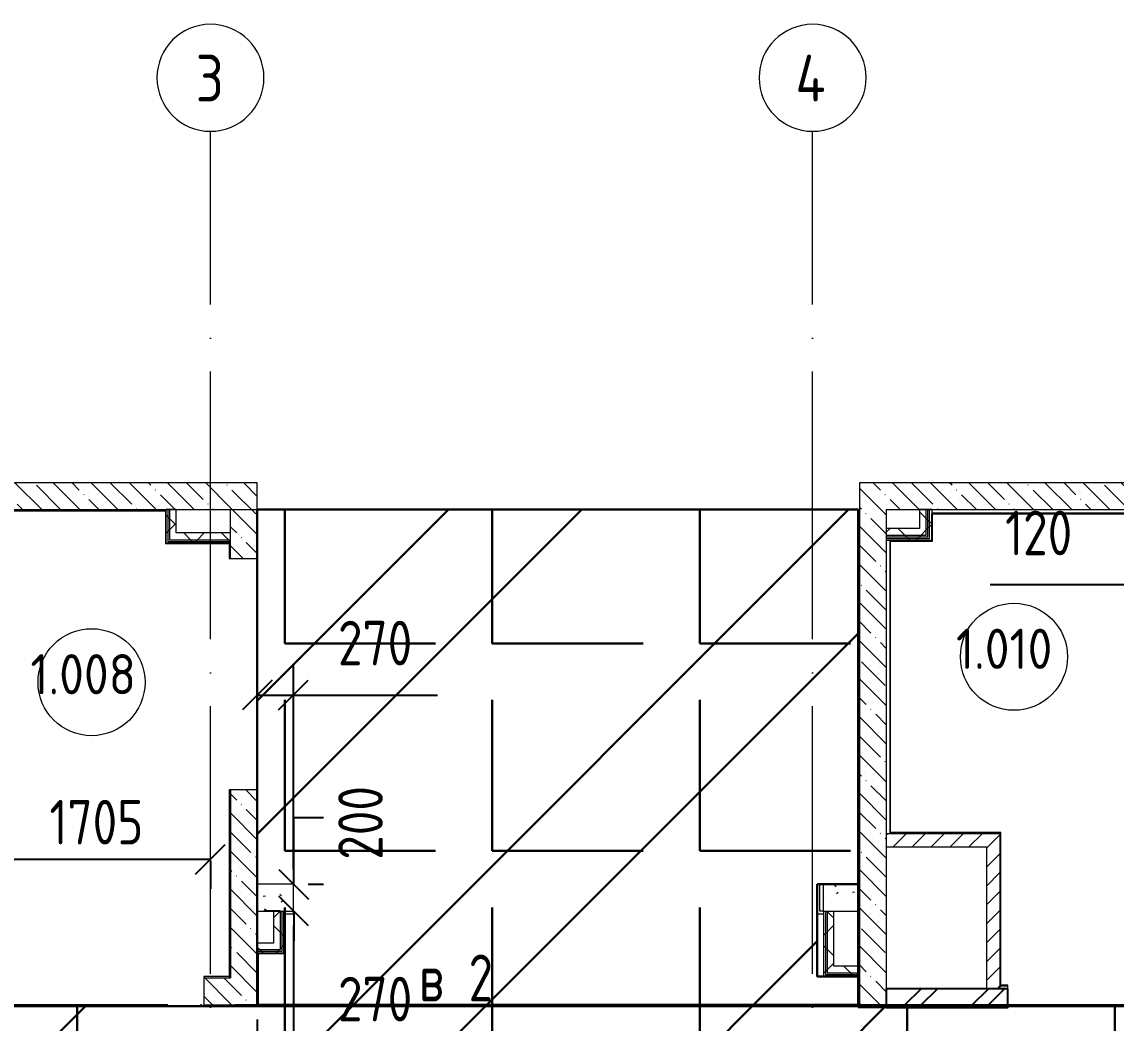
# Model space of a CAD drawing. Header units: millimetres. Extents: x -68946 to 690821, y -552984 to 293768.
# Drawn here: x 7341 to 15518, y 54538 to 62020 of the extents above; entities that cross this region are included whole.
import ezdxf

# ---------------------------------------------------------------- set-up
doc = ezdxf.new("R2010")
doc.units = ezdxf.units.MM
doc.linetypes.add('ADSK_Линия сетки', pattern=[2500, 2000, -250, 0, -250])
doc.linetypes.add('ADSK_Скрыто', pattern=[600, 300, -300])
doc.layers.get('Defpoints').update_dxf_attribs({"color": 250})
for name, color, linetype, lineweight in [('0) блоки', 250, 'Continuous', 25), ('1.1) Стяжка 5 вып.', 30, 'Continuous', 30), ('1.2) Тепло-звук изол. + пленка 5 вып.', 200, 'Continuous', 30), ('A-____-____-DIMS', 250, 'Continuous', 9), ('A-AREA-____-IDEN', 250, 'Continuous', 9), ('A-WALL-____-MCUT', 250, 'Continuous', 13), ('A-WALL-____-PATT', 250, 'Continuous', 13), ('A-WALL-FNSH-MCUT', 250, 'Continuous', 13), ('G-____-____-SYMB', 250, 'ADSK_Скрыто', 9), ('I-WALL-____-OTLN', 250, 'Continuous', 9), ('S-GRID-____-IDEN', 250, 'Continuous', 9), ('S-GRID-____-OTLN', 250, 'Continuous', 9)]:
    doc.layers.add(name, color=color, linetype=linetype, lineweight=lineweight)
doc.styles.add('GOST Common', font='', dxfattribs={"width": 0.9, "height": 350})
doc.styles.add('GOST Common_2', font='', dxfattribs={"width": 0.8, "height": 350})
doc.styles.add('ISOCPEUR_1', font='isocpeur.ttf', dxfattribs={"width": 0.9, "height": 250})
doc.styles.get("Standard").update_dxf_attribs({"font": 'ГОСТ тип А.ttf'})
doc.styles.get('GOST Common').set_extended_font_data('GOST Common')
doc.styles.get('GOST Common_2').set_extended_font_data('GOST Common')
doc.dimstyles.new('А3', dxfattribs={"dimtxt": 333, "dimasz": 222, "dimexe": 222, "dimexo": 111, "dimgap": 111, "dimtad": 1, "dimtoh": 1, "dimdec": 0, "dimrnd": 0.0015, "dimzin": 0, "dimdsep": 46, "dimtxsty": 'Standard', "dimblk": 'OBLIQUE', "dimcen": 0, "dimclrd": 7, "dimclre": 7, "dimclrt": 7, "dimadec": 0, "dimazin": 0, "dimtfac": 1, "dimtdec": 0, "dimtofl": 0, "dimtmove": 0, "dimatfit": 3, "dimfxl": 1, "dimtolj": 1, "dimtzin": 0, "dimarcsym": 0})
pattern_1 = [(135, (0, 0), (-142.5612, -142.5612), []), (135, (142.56, 0), (-142.5612, -142.5612), [252.016, -50.403, 3.353, -47.05])]
pattern_2 = [(50, (0, 0), (364.368, -31.8783), [38.1, -419.1]), (355, (0, 0), (-70.4859, 382.1133), [30.48, -335.28]), (100.451, (30.36, -2.66), (293.885, 350.2334), [32.38, -356.18]), (46.184, (0, 101.6), (542.1585, -84.086), [57.15, -628.65]), (96.636, (45.2, 94.6), (474.805, 494.8554), [48.57, -534.27]), (351.184, (0, 101.6), (474.81, 494.85), [45.72, -502.92]), (21, (50.8, 76.2), (303.2285, -204.5305), [38.1, -419.1]), (326, (50.8, 76.2), (123.604, 368.376), [30.48, -335.28]), (71.451, (76.07, 59.16), (426.8341, 163.8427), [32.38, -356.18]), (37.5, (0, 0), (6.17665, 169.11015), [16.764, -314.452, 16.764, -323.596, -336.55]), (37.5, (0, 0), (6.17665, 169.11015), [-671.576, 16.764, -319.786]), (7.5, (0, 0), (133.6389, 200.3615), [16.764, -177.292, 16.764, -306.832, -128.27]), (7.5, (0, 0), (133.6389, 200.3615), [-517.652, 16.764, -111.506]), (327.5, (-113.28, 0), (271.18182, -11.45836), [16.764, -110.236, 16.764, -379.476, -525.78]), (327.5, (-113.28, 0), (271.18182, -11.45836), [-523.24, 16.764, -509.016]), (317.5, (-164.08, 0), (296.2585, 50.8528), [16.764, -148.336, 16.764, -246.38, -373.38]), (317.5, (-164.08, 0), (296.2585, 50.8528), [-428.244, 16.764, -356.616])]
pattern_3 = [(45, (0, 0), (-70.71068, 70.71068), [])]
pattern_4 = [(45, (0, 0), (-141.42136, 141.42136), []), (135, (0, 0), (-141.42136, -141.42136), [])]
pattern_5 = [(0, (0, 0), (0, 1550.67), [1127.76, -422.91]), (90, (0, 0), (-1550.67, 9e-14), [1127.76, -422.91])]

# ---------------------------------------------------------------- blocks, each defined once
blk = doc.blocks.new('Ось сетки - Круг_Ø8 мм-39983606-Кладочный план на отм_ 0_000_ Секция 1_')
at = {"layer": 'S-GRID-____-IDEN'}
for start, end in [(360, 180), (180, 360)]:
    blk.add_arc((0, 0), 4, start, end, dxfattribs=at)
blk = doc.blocks.new('AAR_СКБ_Марка_Помещения - Номер-17325395-Кладочный план на отм_ 0_000_ Секция 1_')
at = {"layer": 'A-AREA-____-IDEN'}
blk.add_circle((0, 1.502), 4, dxfattribs=at)
blk = doc.blocks.new('_Oblique')
at = {"color": 0, "linetype": 'ByBlock', "lineweight": -2}
blk.add_line((-0.5, -0.5), (0.5, 0.5), dxfattribs=at)
blk = doc.blocks.new('DIMBLOCK255-Кладочный план на отм_ 0_000_ Секция 1_')
at = {"layer": 'A-____-____-DIMS', "color": 7, "lineweight": -2, "transparency": 16777216}
for p, q in [((15810, 57654.3), (15810, 58033.9)), ((15930, 57654.3), (15930, 58033.9)), ((15810, 57811.9), (14577.9, 57811.9)), ((15930, 57811.9), (16152, 57811.9))]:
    blk.add_line(p, q, dxfattribs=at)
at = {"layer": 'Defpoints', "color": 0, "lineweight": 30, "transparency": 16777216}
for p in [(15930, 57811.9), (15810, 57543.3), (15930, 57543.3)]:
    blk.add_point(p, dxfattribs=at)
at = {"layer": 'A-____-____-DIMS', "color": 7, "lineweight": -2, "transparency": 16777216, "xscale": 222, "yscale": 222, "zscale": 222}
blk.add_blockref('_Oblique', (15810, 57811.9), dxfattribs=at)
at = {"layer": 'A-____-____-DIMS', "color": 7, "lineweight": -2, "transparency": 16777216, "xscale": 222, "yscale": 222, "zscale": 222, "rotation": 180}
blk.add_blockref('_Oblique', (15930, 57811.9), dxfattribs=at)
at = {"layer": 'A-____-____-DIMS', "color": 7, "transparency": 16777216, "insert": (14688.9, 58366.9), "char_height": 333, "width": 1.678, "attachment_point": 1, "line_spacing_factor": 1.022761}
blk.add_mtext('\\A1;120', dxfattribs=at)
blk = doc.blocks.new('DIMBLOCK264-Кладочный план на отм_ 0_000_ Секция 1_')
at = {"layer": 'A-____-____-DIMS', "color": 7, "lineweight": -2, "transparency": 16777216}
for p, q in [((7045, 56664), (7045, 55540.1)), ((7045, 55762.1), (8750, 55762.1)), ((8750, 55751.1), (8750, 55540.1))]:
    blk.add_line(p, q, dxfattribs=at)
at = {"layer": 'Defpoints', "color": 0, "lineweight": 30, "transparency": 16777216}
for p in [(7045, 56775), (8750, 55862.1), (8750, 55762.1)]:
    blk.add_point(p, dxfattribs=at)
at = {"layer": 'A-____-____-DIMS', "color": 7, "lineweight": -2, "transparency": 16777216, "xscale": 222, "yscale": 222, "zscale": 222, "rotation": 180}
blk.add_blockref('_Oblique', (7045, 55762.1), dxfattribs=at)
at = {"layer": 'A-____-____-DIMS', "color": 7, "lineweight": -2, "transparency": 16777216, "xscale": 222, "yscale": 222, "zscale": 222}
blk.add_blockref('_Oblique', (8750, 55762.1), dxfattribs=at)
at = {"layer": 'A-____-____-DIMS', "color": 7, "transparency": 16777216, "insert": (7897.5, 56039.6), "char_height": 333, "width": 2.114, "attachment_point": 5}
blk.add_mtext('\\A1;1705', dxfattribs=at)
blk = doc.blocks.new('DIMBLOCK290-Кладочный план на отм_ 0_000_ Секция 1_')
at = {"layer": 'A-____-____-DIMS', "color": 7, "lineweight": -2, "transparency": 16777216}
for p, q in [((9370, 55264), (9370, 54106.8)), ((9100, 54564), (9100, 54106.8)), ((9100, 54328.8), (9370, 54328.8)), ((9370, 54328.8), (10446.7, 54328.8))]:
    blk.add_line(p, q, dxfattribs=at)
at = {"layer": 'Defpoints', "color": 0, "lineweight": 30, "transparency": 16777216}
for p in [(9370, 55375), (9100, 54675), (9370, 54328.8)]:
    blk.add_point(p, dxfattribs=at)
at = {"layer": 'A-____-____-DIMS', "color": 7, "lineweight": -2, "transparency": 16777216, "xscale": 222, "yscale": 222, "zscale": 222, "rotation": 180}
blk.add_blockref('_Oblique', (9100, 54328.8), dxfattribs=at)
at = {"layer": 'A-____-____-DIMS', "color": 7, "lineweight": -2, "transparency": 16777216, "xscale": 222, "yscale": 222, "zscale": 222}
blk.add_blockref('_Oblique', (9370, 54328.8), dxfattribs=at)
at = {"layer": 'A-____-____-DIMS', "color": 7, "transparency": 16777216, "insert": (9703, 54883.8), "char_height": 333, "width": 1.862, "attachment_point": 1, "line_spacing_factor": 1.022761}
blk.add_mtext('\\A1;270', dxfattribs=at)
blk = doc.blocks.new('DIMBLOCK291-Кладочный план на отм_ 0_000_ Секция 1_')
at = {"layer": 'A-____-____-DIMS', "color": 7, "lineweight": -2, "transparency": 16777216}
for p, q in [((9371.9, 55575), (9371.9, 56075.1)), ((9371.9, 56075.1), (9593.9, 56075.1)), ((9481, 55575), (9593.9, 55575)), ((9269.7, 55375), (9149.9, 55375)), ((9371.9, 55375), (9371.9, 55153))]:
    blk.add_line(p, q, dxfattribs=at)
at = {"layer": 'Defpoints', "color": 0, "lineweight": 30, "transparency": 16777216}
for p in [(9370, 55575), (9371.9, 55375), (9380.7, 55375)]:
    blk.add_point(p, dxfattribs=at)
at = {"layer": 'A-____-____-DIMS', "color": 7, "lineweight": -2, "transparency": 16777216, "xscale": 222, "yscale": 222, "zscale": 222}
for p, rotation in [((9371.9, 55575), 270), ((9371.9, 55375), 90)]:
    blk.add_blockref('_Oblique', p, dxfattribs=dict(at, rotation=rotation))
at = {"layer": 'A-____-____-DIMS', "color": 7, "transparency": 16777216, "insert": (9704.9, 55758.7), "char_height": 333, "width": 1.862, "attachment_point": 1, "rotation": 90, "line_spacing_factor": 1.022761}
blk.add_mtext('\\A1;200', dxfattribs=at)
blk = doc.blocks.new('DIMBLOCK299-Кладочный план на отм_ 0_000_ Секция 1_')
at = {"layer": 'A-____-____-DIMS', "color": 7, "lineweight": -2, "transparency": 16777216}
for p, q in [((9100, 56673.1), (9100, 57211.3)), ((9370, 55686), (9370, 57211.3)), ((9100, 56989.3), (9370, 56989.3)), ((9370, 56989.3), (10446.7, 56989.3))]:
    blk.add_line(p, q, dxfattribs=at)
at = {"layer": 'Defpoints', "color": 0, "lineweight": 30, "transparency": 16777216}
for p in [(9370, 56989.3), (9100, 56562.1), (9370, 55575)]:
    blk.add_point(p, dxfattribs=at)
at = {"layer": 'A-____-____-DIMS', "color": 7, "lineweight": -2, "transparency": 16777216, "xscale": 222, "yscale": 222, "zscale": 222, "rotation": 180}
blk.add_blockref('_Oblique', (9100, 56989.3), dxfattribs=at)
at = {"layer": 'A-____-____-DIMS', "color": 7, "lineweight": -2, "transparency": 16777216, "xscale": 222, "yscale": 222, "zscale": 222}
blk.add_blockref('_Oblique', (9370, 56989.3), dxfattribs=at)
at = {"layer": 'A-____-____-DIMS', "color": 7, "transparency": 16777216, "insert": (9703, 57544.3), "char_height": 333, "width": 1.862, "attachment_point": 1, "line_spacing_factor": 1.022761}
blk.add_mtext('\\A1;270', dxfattribs=at)

msp = doc.modelspace()

# ---------------------------------------------------------------- hatches: boundary and pattern name
at = {"layer": '0) блоки'}
h = msp.add_hatch(dxfattribs=at)
h.set_pattern_fill('FP_2', color=256, style=0, pattern_type=2)
h.set_pattern_definition([(45, (0, 0), (-251.4472, 251.4472), []), (45, (0, 381), (-251.4472, 251.4472), [])])
h.paths.add_polyline_path([(22280, 54675.0006), (22280, 54795.0006), (17949.9781, 54795.0006), (17949.9781, 54675.0006), (20922.2184, 54675.0006)])
h.paths.add_polyline_path([(15760, 54675.0006), (17549.9781, 54675.0006), (17549.9781, 54795.0006), (15760, 54795.0006)])
h.paths.add_polyline_path([(13800.0377, 54675.0006), (14710, 54675.0006), (14710, 54795.0006), (13800.0377, 54795.0006)])
at = {"layer": '1.1) Стяжка 5 вып.', "lineweight": 30, "true_color": 0xf26722}
h = msp.add_hatch(dxfattribs=at)
h.set_pattern_fill('ANSI32', color=30, scale=222)
h.paths.add_polyline_path([(13589.9781, 58375.0006), (9100, 58375.0006), (9100, 54675.0006), (13589.9781, 54675.0006), (13589.9781, 54886.5165), (13285, 54886.5165), (13285, 55575), (13589.9781, 55575)])
h = msp.add_hatch(dxfattribs=at)
h.set_pattern_fill('ANSI32', color=30, scale=222)
h.paths.add_polyline_path([(69050, 54665.0006), (63760.01, 54665.0006), (63760.01, 54465), (63340.01, 54465), (63340.01, 54665.0006), (50059.9781, 54665.0006), (50059.9781, 54465), (49640, 54465), (49640, 54665.0006), (45760, 54665.0006), (45760, 54465), (45340, 54465), (45340, 54665.0006), (41260, 54665.0006), (41260, 54465), (40840, 54465), (40840, 54665.0006), (36359.9781, 54665.0006), (36359.9781, 54465), (35938.1957, 54465), (35938.1957, 54665.0006), (32655, 54665.0006), (237.9781, 54665.0006), (237.9781, 51375), (69050, 51375)])
at = {"layer": '1.2) Тепло-звук изол. + пленка 5 вып.', "lineweight": 30}
h = msp.add_hatch(dxfattribs=at)
h.set_pattern_fill('ANGLE', color=256, scale=222)
h.set_pattern_definition(pattern_5)
h.paths.add_polyline_path([(13589.9781, 58375.0006), (9100, 58375.0006), (9100, 54675.0006), (13589.9781, 54675.0006), (13589.9781, 54886.5165), (13285, 54886.5165), (13285, 55575), (13589.9781, 55575)])
h = msp.add_hatch(dxfattribs=at)
h.set_pattern_fill('ANGLE', color=256, scale=222)
h.set_pattern_definition(pattern_5)
h.paths.add_polyline_path([(69050, 54665.0006), (63760.01, 54665.0006), (63760.01, 54465), (63340.01, 54465), (63340.01, 54665.0006), (50059.9781, 54665.0006), (50059.9781, 54465), (49640, 54465), (49640, 54665.0006), (45760, 54665.0006), (45760, 54465), (45340, 54465), (45340, 54665.0006), (41260, 54665.0006), (41260, 54465), (40840, 54465), (40840, 54665.0006), (36359.9781, 54665.0006), (36359.9781, 54465), (35938.1957, 54465), (35938.1957, 54665.0006), (32655, 54665.0006), (237.9781, 54665.0006), (237.9781, 51375), (69050, 51375)])
at = {"layer": 'A-WALL-____-PATT', "lineweight": 15}
h = msp.add_hatch(dxfattribs=at)
h.set_pattern_fill('FP_8', color=256, style=0, pattern_type=2)
h.set_pattern_definition(pattern_1)
h.paths.add_polyline_path([(8900, 58375.0006), (8900, 58575.0006), (6775, 58575.0006), (6775, 58375.0006), (8827.4599, 58375.0006)])
h.paths.add_polyline_path([(5528.8894, 58375.0006), (5675, 58375.0006), (5675, 58575.0006), (0.0389, 58575.0006), (0.0389, 58375.0006), (3329.8423, 58375.0006)])
h = msp.add_hatch(dxfattribs=at)
h.set_pattern_fill('FP_8', color=256, style=0, pattern_type=2)
h.set_pattern_definition(pattern_1)
h.paths.add_polyline_path([(8900, 54675.0006), (9100, 54675.0006), (9100, 56280), (8900, 56280), (8900, 54719.0623)])
h.paths.add_polyline_path([(8900, 58010), (9100, 58010), (9100, 58575.0006), (8900, 58575.0006), (8900, 58125.35)])
h = msp.add_hatch(dxfattribs=at)
h.set_pattern_fill('FP_8', color=256, style=0, pattern_type=2)
h.set_pattern_definition(pattern_1)
h.paths.add_polyline_path([(13775.3156, 54675.0006), (13800.0377, 54675.0006), (13800.0377, 58575.0608), (13600.0377, 58575.0608), (13600.0377, 54675.0006)])
h = msp.add_hatch(dxfattribs=at)
h.set_pattern_fill('FP_8', color=256, style=0, pattern_type=2)
h.set_pattern_definition(pattern_1)
h.paths.add_polyline_path([(21904.9781, 58375.0608), (22645, 58375.0608), (22645, 58575.0608), (21904.9781, 58575.0608), (21904.9781, 58472.6419)])
h.paths.add_polyline_path([(20922.2184, 58375.0608), (21004.9781, 58375.0608), (21004.9781, 58575.0608), (13800.0377, 58575.0608), (13800.0377, 58375.0608), (16524.1244, 58375.0608)])
h = msp.add_hatch(dxfattribs=at)
h.set_pattern_fill('FP_28', color=42, style=0, pattern_type=2)
h.set_pattern_definition(pattern_4)
h.paths.add_polyline_path([(8442.8783, 58200.35), (8492.8783, 58200.35), (8492.8783, 58375.0006), (8442.8783, 58375.0006)])
h = msp.add_hatch(dxfattribs=at)
h.set_pattern_fill('FP_28', color=42, style=0, pattern_type=2)
h.set_pattern_definition(pattern_4)
h.paths.add_polyline_path([(14050.1965, 58185.0006), (14099.9062, 58185.0006), (14099.9062, 58375.0006), (14049.9062, 58375.0006), (14049.9062, 58185.0006)])
h = msp.add_hatch(dxfattribs=at)
h.set_pattern_fill('FP_28', color=42, style=0, pattern_type=2)
h.set_pattern_definition(pattern_4)
h.paths.add_polyline_path([(14049.9062, 58185.0006), (14049.9062, 58235.0006), (13800.0377, 58235.0006), (13800.0377, 58185.0006)])
h = msp.add_hatch(dxfattribs=at)
h.set_pattern_fill('FP_28', color=42, style=0, pattern_type=2)
h.set_pattern_definition(pattern_4)
h.paths.add_polyline_path([(8900, 58150.35), (8900, 58200.35), (8442.8783, 58200.35), (8442.8783, 58150.35), (8827.4599, 58150.35)])
h = msp.add_hatch(dxfattribs=at)
h.set_pattern_fill('FP_6', color=94, style=0, pattern_type=2)
h.set_pattern_definition(pattern_3)
h.paths.add_polyline_path([(14550.0377, 55855.0006), (14550.0377, 55955.0006), (13800.0377, 55955.0006), (13800.0377, 55855.0006), (14325.0774, 55855.0006)])
h = msp.add_hatch(dxfattribs=at)
h.set_pattern_fill('FP_6', color=94, style=0, pattern_type=2)
h.set_pattern_definition(pattern_3)
h.paths.add_polyline_path([(14550.0377, 54795.0006), (14650.0377, 54795.0006), (14650.0377, 55955.0006), (14550.0377, 55955.0006), (14550.0377, 55136.1267)])
h = msp.add_hatch(dxfattribs=at)
h.set_pattern_fill('FP_9', color=256, style=0, pattern_type=2)
h.set_pattern_definition(pattern_2)
h.paths.add_polyline_path([(9299.7935, 55375), (9370, 55375), (9370, 55575), (9100, 55575), (9100, 55375), (9296.7935, 55375)])
h = msp.add_hatch(dxfattribs=at)
h.set_pattern_fill('FP_9', color=256, style=0, pattern_type=2)
h.set_pattern_definition(pattern_2)
h.paths.add_polyline_path([(13600.0377, 55375), (13600.0377, 55575), (13330.0189, 55575), (13330.4414, 55375), (13333.4414, 55375)])
h = msp.add_hatch(dxfattribs=at)
h.set_pattern_fill('FP_28', color=42, style=0, pattern_type=2)
h.set_pattern_definition(pattern_4)
h.paths.add_polyline_path([(9271.7935, 55135.1087), (9271.7935, 55375), (9221.7935, 55375), (9221.7935, 55135.1087)])
h = msp.add_hatch(dxfattribs=at)
h.set_pattern_fill('FP_28', color=42, style=0, pattern_type=2)
h.set_pattern_definition(pattern_4)
h.paths.add_polyline_path([(13408.4414, 54964.5165), (13408.4414, 55375), (13358.4414, 55375), (13358.4414, 54964.5165)])
h = msp.add_hatch(dxfattribs=at)
h.set_pattern_fill('FP_28', color=42, style=0, pattern_type=2)
h.set_pattern_definition(pattern_4)
h.paths.add_polyline_path([(9271.7935, 55085.1087), (9271.7935, 55135.1087), (9100, 55135.1087), (9100, 55085.1087), (9102.3407, 55085.1087)])
h = msp.add_hatch(dxfattribs=at)
h.set_pattern_fill('FP_28', color=42, style=0, pattern_type=2)
h.set_pattern_definition(pattern_4)
h.paths.add_polyline_path([(13600.0377, 54914.5165), (13600.0377, 54964.5165), (13358.4414, 54964.5165), (13358.4414, 54914.5165)])
h = msp.add_hatch(dxfattribs=at)
h.set_pattern_fill('FP_8', color=256, style=0, pattern_type=2)
h.set_pattern_definition(pattern_1)
h.paths.add_polyline_path([(8900, 54675.0006), (8900, 54875.0006), (8700.0219, 54875.0006), (8700.0219, 54675.0006), (8827.4599, 54675.0006)])
h.paths.add_polyline_path([(6670, 54675.0006), (7060.0219, 54675.0006), (7060.0219, 54875.0006), (0.0389, 54875.0006), (0.0389, 54675.0006), (5528.8894, 54675.0006)])
at = {"layer": 'I-WALL-____-OTLN'}
h = msp.add_hatch(dxfattribs=at)
h.set_pattern_fill('FP_28', color=30, style=0, pattern_type=2)
h.set_pattern_definition(pattern_4)
h.paths.add_polyline_path([(8430.3783, 58137.85), (8430.3783, 58375.0006), (8417.8783, 58375.0006), (8417.8783, 58137.85)])
h = msp.add_hatch(dxfattribs=at)
h.set_pattern_fill('FP_28', color=30, style=0, pattern_type=2)
h.set_pattern_definition(pattern_4)
h.paths.add_polyline_path([(8442.8783, 58150.35), (8442.8783, 58375.0006), (8430.3783, 58375.0006), (8430.3783, 58150.35)])
h = msp.add_hatch(dxfattribs=at)
h.set_pattern_fill('FP_28', color=30, style=0, pattern_type=2)
h.set_pattern_definition(pattern_4)
h.paths.add_polyline_path([(14112.4062, 58172.5006), (14112.4062, 58375.0006), (14099.9062, 58375.0006), (14099.9062, 58172.5006)])
h = msp.add_hatch(dxfattribs=at)
h.set_pattern_fill('FP_28', color=30, style=0, pattern_type=2)
h.set_pattern_definition(pattern_4)
h.paths.add_polyline_path([(14124.9062, 58160.0006), (14124.9062, 58375.0006), (14112.4062, 58375.0006), (14112.4062, 58160.0006)])
h = msp.add_hatch(dxfattribs=at)
h.set_pattern_fill('FP_28', color=30, style=0, pattern_type=2)
h.set_pattern_definition(pattern_4)
h.paths.add_polyline_path([(14139.9062, 58145.0006), (14139.9062, 58375.0006), (14124.9062, 58375.0006), (14124.9062, 58145.0006)])
h = msp.add_hatch(dxfattribs=at)
h.set_pattern_fill('FP_28', color=30, style=0, pattern_type=2)
h.set_pattern_definition(pattern_4)
h.paths.add_polyline_path([(8900, 58137.85), (8900, 58150.35), (8430.3783, 58150.35), (8430.3783, 58137.85), (8827.4599, 58137.85)])
h = msp.add_hatch(dxfattribs=at)
h.set_pattern_fill('FP_28', color=30, style=0, pattern_type=2)
h.set_pattern_definition(pattern_4)
h.paths.add_polyline_path([(14099.9062, 58172.5006), (14099.9062, 58185.0006), (13800.0377, 58185.0006), (13800.0377, 58172.5006), (14050.1965, 58172.5006)])
h = msp.add_hatch(dxfattribs=at)
h.set_pattern_fill('FP_28', color=30, style=0, pattern_type=2)
h.set_pattern_definition(pattern_4)
h.paths.add_polyline_path([(14049.9062, 58160.0006), (14112.4062, 58160.0006), (14112.4062, 58172.5006), (13800.0377, 58172.5006), (13800.0377, 58160.0006)])
h = msp.add_hatch(dxfattribs=at)
h.set_pattern_fill('FP_28', color=30, style=0, pattern_type=2)
h.set_pattern_definition(pattern_4)
h.paths.add_polyline_path([(13832.0377, 58145.0006), (14124.9062, 58145.0006), (14124.9062, 58160.0006), (13800.0377, 58160.0006), (13801.0377, 58145.0006), (13826.0377, 58145.0006)])
h = msp.add_hatch(dxfattribs=at)
h.set_pattern_fill('FP_28', color=30, style=0, pattern_type=2)
h.set_pattern_definition(pattern_4)
h.paths.add_polyline_path([(8900, 58125.35), (8900, 58137.85), (8417.8783, 58137.85), (8417.8783, 58125.35), (8827.4599, 58125.35)])
h = msp.add_hatch(dxfattribs=at)
h.set_pattern_fill('FP_28', color=30, style=0, pattern_type=2)
h.set_pattern_definition(pattern_4)
h.paths.add_polyline_path([(9271.7935, 55085.1087), (9284.2935, 55085.1087), (9284.2935, 55375), (9271.7935, 55375), (9271.7935, 55135.1087)])
h = msp.add_hatch(dxfattribs=at)
h.set_pattern_fill('FP_28', color=30, style=0, pattern_type=2)
h.set_pattern_definition(pattern_4)
h.paths.add_polyline_path([(9296.7935, 55072.6087), (9296.7935, 55375), (9284.2935, 55375), (9284.2935, 55072.6087)])
h = msp.add_hatch(dxfattribs=at)
h.set_pattern_fill('FP_28', color=30, style=0, pattern_type=2)
h.set_pattern_definition(pattern_4)
h.paths.add_polyline_path([(13345.9414, 54902.0165), (13345.9414, 55375), (13333.4414, 55375), (13333.4414, 54902.0165)])
h = msp.add_hatch(dxfattribs=at)
h.set_pattern_fill('FP_28', color=30, style=0, pattern_type=2)
h.set_pattern_definition(pattern_4)
h.paths.add_polyline_path([(13358.4414, 54914.5165), (13358.4414, 55375), (13345.9414, 55375), (13345.9414, 54914.5165)])
h = msp.add_hatch(dxfattribs=at)
h.set_pattern_fill('FP_28', color=30, style=0, pattern_type=2)
h.set_pattern_definition(pattern_4)
h.paths.add_polyline_path([(9102.3407, 55072.6087), (9284.2935, 55072.6087), (9284.2935, 55085.1087), (9100, 55085.1087), (9100, 55072.6087)])
h = msp.add_hatch(dxfattribs=at)
h.set_pattern_fill('FP_28', color=30, style=0, pattern_type=2)
h.set_pattern_definition(pattern_4)
h.paths.add_polyline_path([(9100, 55060.1087), (9296.7935, 55060.1087), (9296.7935, 55072.6087), (9100, 55072.6087)])
h = msp.add_hatch(dxfattribs=at)
h.set_pattern_fill('FP_28', color=30, style=0, pattern_type=2)
h.set_pattern_definition(pattern_4)
h.paths.add_polyline_path([(13589.9781, 54889.5165), (13600.0377, 54889.5165), (13600.0377, 54902.0165), (13333.4414, 54902.0165), (13333.4414, 54889.5165)])
h = msp.add_hatch(dxfattribs=at)
h.set_pattern_fill('FP_28', color=30, style=0, pattern_type=2)
h.set_pattern_definition(pattern_4)
h.paths.add_polyline_path([(13600.0377, 54902.0165), (13600.0377, 54914.5165), (13345.9414, 54914.5165), (13345.9414, 54902.0165)])

# ---------------------------------------------------------------- linework, layer by layer
at = {"linetype": 'ADSK_Линия сетки'}
msp.add_line((-3569.5512, 54675.0006), (72376.0288, 54675.0006), dxfattribs=at)
at = {"layer": '0) блоки'}
msp.add_lwpolyline([(14710, 54795.0006), (13800.0377, 54795.0006), (13800.0377, 54655.0006), (14710, 54655.0006)], close=True, dxfattribs=at)
at = {"layer": '1.1) Стяжка 5 вып.', "lineweight": 30}
for points in [[(9100, 58375.0006), (13589.9781, 58375.0006), (13589.9781, 54675.0006), (9100, 54675.0006)], [(13285, 55575), (13589.9781, 55575), (13589.9781, 54886.5165), (13285, 54886.5165)], [(237.9781, 54665.0006), (69050, 54665.0006), (69050, 51375), (237.9781, 51375)]]:
    msp.add_lwpolyline(points, close=True, dxfattribs=at)
at = {"layer": 'A-WALL-____-MCUT', "lineweight": 15}
for p, q in [((9100, 58575.0006), (6775, 58575.0006)), ((9100, 58010), (9100, 58575.0006)), ((21004.9781, 58575.0608), (13600.0377, 58575.0608)), ((13600.0377, 58575.0608), (13600.0377, 54889.5165)), ((6775, 58375.0006), (8900, 58375.0006)), ((8414.8783, 58375.0006), (8414.8783, 58122.35)), ((8417.8783, 58125.35), (8417.8783, 58375.0006)), ((8430.3783, 58375.0006), (8430.3783, 58137.85)), ((8492.8783, 58375.0006), (8442.8783, 58375.0006)), ((8442.8783, 58375.0006), (8442.8783, 58150.35)), ((8492.8783, 58200.35), (8492.8783, 58375.0006)), ((8900, 58010), (8900, 58375.0006)), ((13800.0377, 58375.0608), (16326, 58375.0608)), ((13800.0377, 58375.0608), (13800.0377, 54675.0006)), ((14049.9062, 58375.0006), (14049.9062, 58235.0006)), ((14099.9062, 58375.0006), (14049.9062, 58375.0006)), ((14099.9062, 58185.0006), (14099.9062, 58375.0006)), ((14112.4062, 58172.5006), (14112.4062, 58375.0006)), ((14139.9062, 58375.0006), (14124.9062, 58375.0006)), ((14124.9062, 58160.0006), (14124.9062, 58375.0006)), ((14139.9062, 58375.0608), (14139.9062, 58349.0608)), ((15789.9781, 58374.0608), (14139.9062, 58374.0608)), ((15789.9781, 58349.0608), (14139.9062, 58349.0608)), ((14139.9062, 58349.0608), (14139.9062, 58343.0608)), ((14139.9062, 58145.0006), (14139.9062, 58343.0608)), ((14145.9062, 58343.0608), (15783.9781, 58343.0608)), ((14145.9062, 58139.0006), (14145.9062, 58343.0608)), ((14049.9062, 58235.0006), (13800.0377, 58235.0006)), ((8442.8783, 58150.35), (8900, 58150.35)), ((8900, 58200.35), (8492.8783, 58200.35)), ((13800.0377, 58185.0006), (14099.9062, 58185.0006)), ((13800.0377, 58172.5006), (14112.4062, 58172.5006)), ((13800.0377, 58160.0006), (13800.0377, 58145.0006)), ((13800.0377, 58160.0006), (14124.9062, 58160.0006)), ((13826.0377, 58145.0006), (13800.0377, 58145.0006)), ((13801.0377, 58145.0006), (13801.0377, 55955.0006)), ((13826.0377, 58145.0006), (13826.0377, 55955.0006)), ((14049.9062, 58145.0006), (13826.0377, 58145.0006)), ((14139.9062, 58145.0006), (14049.9062, 58145.0006)), ((8414.8783, 58122.35), (8900, 58122.35)), ((8900, 58125.35), (8417.8783, 58125.35)), ((8430.3783, 58137.85), (8900, 58137.85)), ((13832.0377, 55961.0006), (13832.0377, 58139.0006)), ((13832.0377, 58139.0006), (14145.9062, 58139.0006)), ((8900, 58010), (9100, 58010)), ((9100, 56280), (8900, 56280)), ((8900, 56280), (8900, 54875.0006)), ((9100, 54675.0006), (9100, 56280)), ((13800.0377, 55961.0006), (13800.0377, 55955.0006)), ((13800.0377, 55955.0006), (13826.0377, 55955.0006)), ((13826.0377, 55955.0006), (14650.0377, 55955.0006)), ((14656.0377, 55961.0006), (13832.0377, 55961.0006)), ((14650.0377, 55955.0006), (14650.0377, 54815.0006)), ((14656.0377, 54821.0006), (14656.0377, 55961.0006)), ((13800.0377, 55855.0006), (14550.0377, 55855.0006)), ((14550.0377, 55855.0006), (14550.0377, 54795.0006)), ((9370, 55575), (9100, 55575)), ((9370, 55375), (9370, 55575)), ((13600.0377, 55575), (13330.0189, 55575)), ((13330.0189, 55575), (13330.0189, 55375)), ((9100, 55375), (9296.7935, 55375)), ((9221.7935, 55375), (9221.7935, 55135.1087)), ((9271.7935, 55375), (9271.7935, 55085.1087)), ((9284.2935, 55375), (9284.2935, 55072.6087)), ((9296.7935, 55375), (9296.7935, 55060.1087)), ((9299.7935, 55375), (9370, 55375)), ((9299.7935, 55057.1087), (9299.7935, 55375)), ((13330.0189, 55375), (13330.4414, 55375)), ((13330.4414, 55375), (13330.4414, 54886.5165)), ((13333.4414, 55375), (13600.0377, 55375)), ((13333.4414, 54889.5165), (13333.4414, 55375)), ((13345.9414, 55375), (13345.9414, 54902.0165)), ((13358.4414, 55375), (13358.4414, 54914.5165)), ((13408.4414, 54964.5165), (13408.4414, 55375)), ((9221.7935, 55135.1087), (9100, 55135.1087)), ((9271.7935, 55085.1087), (9100, 55085.1087)), ((9284.2935, 55072.6087), (9100, 55072.6087)), ((9296.7935, 55060.1087), (9100, 55060.1087)), ((9100, 55057.1087), (9299.7935, 55057.1087)), ((13600.0377, 54964.5165), (13408.4414, 54964.5165)), ((8700.0219, 54875.0006), (8700.0219, 54675.0006)), ((8700.0219, 54875.0006), (8900, 54875.0006)), ((13330.4414, 54886.5165), (13600.0377, 54886.5165)), ((13600.0377, 54889.5165), (13333.4414, 54889.5165)), ((13345.9414, 54902.0165), (13600.0377, 54902.0165)), ((13358.4414, 54914.5165), (13600.0377, 54914.5165)), ((13600.0377, 54886.5165), (13600.0377, 54889.5165)), ((13600.0377, 54886.5165), (13600.0377, 54675.0006)), ((14550.0377, 54795.0006), (13800.0377, 54795.0006)), ((14550.0377, 54795.0006), (14656.0377, 54795.0006)), ((14650.0377, 54815.0006), (14650.0377, 54795.0006)), ((14710, 54815.0006), (14650.0377, 54815.0006)), ((14656.0377, 54795.0006), (14650.0377, 54795.0006)), ((14710, 54821.0006), (14656.0377, 54821.0006)), ((14656.0377, 54795.0006), (14710, 54795.0006)), ((14710, 54815.0006), (14710, 54821.0006)), ((14710, 54675.0006), (14710, 54815.0006)), ((8700.0219, 54675.0006), (9100, 54675.0006)), ((9100, 54675.0006), (9110, 54675.0006)), ((13599.9781, 54675.0006), (13599.9781, 54655.0006)), ((14710, 54675.0006), (13600.0377, 54675.0006))]:
    msp.add_line(p, q, dxfattribs=at)
at = {"layer": 'A-WALL-FNSH-MCUT', "lineweight": 15}
for p, q in [((7065, 58365.0006), (8414.8783, 58365.0006)), ((8442.8783, 58375.0006), (8417.8783, 58375.0006)), ((14124.9062, 58375.0006), (14099.9062, 58375.0006)), ((8890, 58122.35), (8890, 58010)), ((8890, 58010), (8900, 58010)), ((8900, 56280), (8890, 56280)), ((8890, 56280), (8890, 54875.0006)), ((13285, 55575), (13285, 55355)), ((13305, 55575), (13285, 55575)), ((13305, 55375), (13305, 55575)), ((9299.7935, 55375), (9296.7935, 55375)), ((9370, 55355), (9370, 55375)), ((13333.4414, 55375), (13305, 55375)), ((9296.7935, 55355), (9370, 55355)), ((13285, 55355), (13333.4414, 55355)), ((9110, 54665.0006), (9110, 55057.1087)), ((8900, 54885.0006), (8700.0219, 54885.0006)), ((8700.0219, 54885.0006), (8700.0219, 54875.0006)), ((13589.9781, 54889.5165), (13589.9781, 54655.0006)), ((13599.9781, 54675.0006), (13599.9781, 54889.5165)), ((8700.0219, 54675.0006), (8700.0219, 54665.0006)), ((8700.0219, 54665.0006), (9110, 54665.0006)), ((13589.9781, 54655.0006), (14710, 54655.0006)), ((13600.0377, 54675.0006), (13599.9781, 54675.0006)), ((14710, 54655.0006), (14710, 54675.0006))]:
    msp.add_line(p, q, dxfattribs=at)
at = {"layer": 'S-GRID-____-OTLN', "linetype": 'ADSK_Линия сетки'}
for p, q in [((8750, 39906.0281), (8750, 61202.0051)), ((13250, 39906.0281), (13250, 61202.0051)), ((-3669.3683, 58375.0006), (72376.0288, 58375.0006))]:
    msp.add_line(p, q, dxfattribs=at)

# ---------------------------------------------------------------- block references
at = {"layer": 'A-AREA-____-IDEN', "xscale": 99.99999999999993, "yscale": 99.99999999999993, "zscale": 99.99999999999993}
for p in [(14754.731, 57125.1701), (7861.1811, 56935.2013)]:
    msp.add_blockref('AAR_СКБ_Марка_Помещения - Номер-17325395-Кладочный план на отм_ 0_000_ Секция 1_', p, dxfattribs=at)
at = {"layer": 'S-GRID-____-IDEN', "xscale": 99.99999999999993, "yscale": 99.99999999999993, "zscale": 99.99999999999993}
for p in [(8750, 61602.0051), (13250, 61602.0051)]:
    msp.add_blockref('Ось сетки - Круг_Ø8 мм-39983606-Кладочный план на отм_ 0_000_ Секция 1_', p, dxfattribs=at)

# ---------------------------------------------------------------- texts
at = {"layer": 'A-AREA-____-IDEN', "char_height": 300, "attachment_point": 1, "style": 'ISOCPEUR_1'}
for s, insert, width in [('1.010', (14321.918, 57485.0749), 743.164312), ('1.008', (7404.5181, 57295.1061), 800.885812)]:
    msp.add_mtext(s, dxfattribs=dict(at, insert=insert, width=width))
at = {"layer": 'G-____-____-SYMB', "linetype": 'Continuous', "char_height": 350, "attachment_point": 1, "style": 'GOST Common_2'}
for s, insert, width in [(' 2', (10509.0138, 55050.0846), 359.156), ('\\fGOST Common|b0|i0|c204|p34|;\\W.8;в', (10307.9305, 55050.0846), 243.713)]:
    msp.add_mtext(s, dxfattribs=dict(at, insert=insert, width=width))
at = {"layer": 'S-GRID-____-IDEN', "color": 18, "true_color": 0x000000, "char_height": 350, "attachment_point": 1, "style": 'GOST Common'}
for s, insert, width in [('\\fGOST Common|b0|i0|c204|p34|;\\W.9;3', (8638.9193, 61774.5385), 266.961937), ('\\fGOST Common|b0|i0|c204|p34|;\\W.9;4', (13121.3693, 61774.5385), 310.253062)]:
    msp.add_mtext(s, dxfattribs=dict(at, insert=insert, width=width))

# ---------------------------------------------------------------- dimensions: what is measured, and where the dimension line sits
at = {"layer": 'A-____-____-DIMS'}
for base, p1, p2, picture, middle in [((15929.9781, 57811.8995), (15809.9781, 57543.304), (15929.9781, 57543.304), 'DIMBLOCK255-Кладочный план на отм_ 0_000_ Секция 1_', (14971.9281, 57811.8995)), ((9370, 56989.3295), (9100, 56562.0711), (9370, 55575), 'DIMBLOCK299-Кладочный план на отм_ 0_000_ Секция 1_', (10019.35, 56989.3295)), ((9370, 54328.774), (9100, 54675.0006), (9370, 55375), 'DIMBLOCK290-Кладочный план на отм_ 0_000_ Секция 1_', (10019.35, 54328.774))]:
    dim = msp.add_linear_dim(base=base, p1=p1, p2=p2, dimstyle='А3', dxfattribs=at)
    dim.commit()
    dim.dimension.update_dxf_attribs({"geometry": picture, "text_midpoint": middle, "dimtype": 160})
dim = msp.add_linear_dim(base=(8750, 55762.0862), p1=(7045, 56775.0006), p2=(8750, 55862.0711), dimstyle='А3', dxfattribs=at)
dim.commit()
dim.dimension.update_dxf_attribs({"geometry": 'DIMBLOCK264-Кладочный план на отм_ 0_000_ Секция 1_', "text_midpoint": (7897.5, 56039.5862)})
dim = msp.add_linear_dim(base=(9371.9221, 55375), p1=(9370, 55575), p2=(9380.692, 55375), angle=90, dimstyle='А3', dxfattribs=at)
dim.commit()
dim.dimension.update_dxf_attribs({"geometry": 'DIMBLOCK291-Кладочный план на отм_ 0_000_ Секция 1_', "text_midpoint": (9926.9221, 56075.0714), "dimtype": 160, "text_rotation": 90})

doc.saveas('drawing.dxf')
